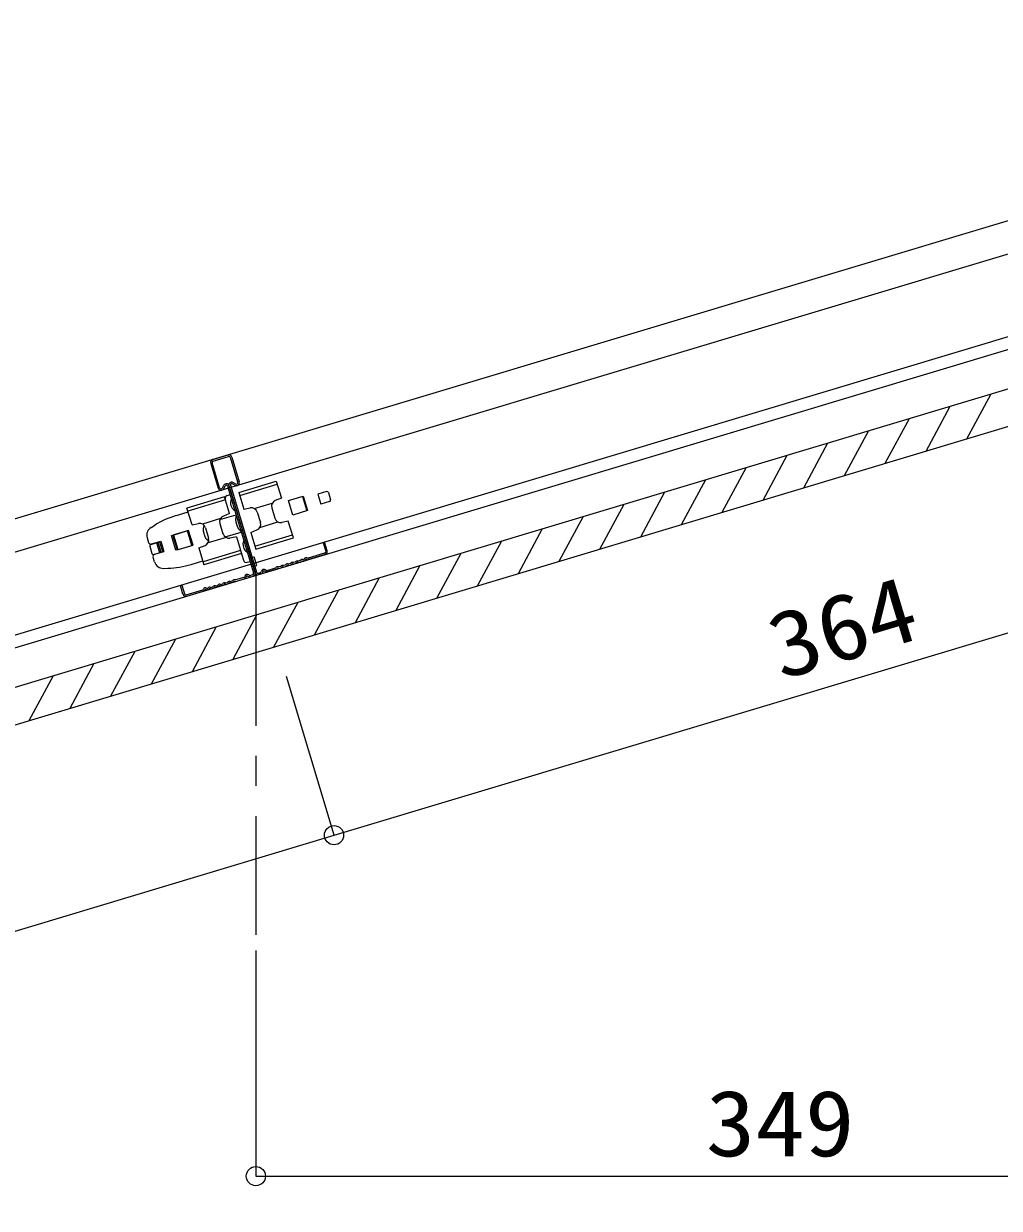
# Model space of a CAD drawing. Units: millimetres on the paper. Extents: x -204 to 206, y -141 to 144.
# Drawn here: x 105.81 to 138.22, y 22.68 to 62.06 of the extents above; entities that cross this region are included whole.
import ezdxf
from ezdxf.enums import TextEntityAlignment as Align

# ---------------------------------------------------------------- set-up
doc = ezdxf.new("R2010")
doc.units = ezdxf.units.MM
doc.linetypes.add('CHAIN1', pattern=[8, 5, -1, 1, -1])
for name, color, linetype in [('1-0_断面', 134, 'Continuous'), ('1-1_寸法', 134, 'Continuous'), ('1-3_ＤＨクロス', 134, 'Continuous')]:
    doc.layers.add(name, color=color, linetype=linetype)
doc.styles.add('ＭＳ ゴシック', font='')
doc.styles.get('ＭＳ ゴシック').set_extended_font_data('MS Gothic')

msp = doc.modelspace()

# ---------------------------------------------------------------- linework, layer by layer
at = {"layer": '1-0_断面'}
for p, q in [((166.035, 63.784), (86.429, 39.86)), ((166.341, 62.769), (86.734, 38.845)), ((171.056, 61.43), (81.041, 34.377)), ((-23.269, 1.305), (171.162, 59.739)), ((-23.269, 0.052), (171.508, 58.59)), ((137.145, 48.262), (137.949, 49.757)), ((135.79, 47.855), (136.594, 49.35)), ((134.436, 47.448), (135.24, 48.943)), ((133.082, 47.041), (133.885, 48.536)), ((131.727, 46.634), (132.531, 48.129)), ((130.373, 46.227), (131.177, 47.722)), ((129.018, 45.82), (129.822, 47.315)), ((127.664, 45.413), (128.468, 46.908)), ((112.957, 46.478), (114.202, 46.852)), ((112.957, 46.478), (113.125, 45.92)), ((112.987, 46.379), (114.232, 46.754)), ((115.871, 46.51), (115.584, 46.424)), ((115.933, 46.477), (116.005, 46.237)), ((126.31, 45.006), (127.114, 46.501)), ((112.478, 46.334), (111.233, 45.96)), ((112.508, 46.236), (111.263, 45.861)), ((112.646, 45.776), (112.478, 46.334)), ((112.569, 46.379), (112.665, 46.408)), ((113.468, 45.947), (114.068, 46.127)), ((114.604, 46.208), (115.093, 46.355)), ((114.748, 45.729), (114.604, 46.208)), ((115.072, 46.348), (115.216, 45.869)), ((115.083, 46.352), (115.227, 45.873)), ((115.093, 46.355), (115.237, 45.876)), ((115.584, 46.424), (115.684, 46.089)), ((115.972, 46.175), (115.684, 46.089)), ((124.955, 44.599), (125.759, 46.094)), ((110.88, 45.715), (111.271, 45.833)), ((111.401, 45.402), (111.233, 45.96)), ((112.329, 45.576), (112.866, 45.738)), ((112.646, 45.776), (112.443, 45.695)), ((113.125, 45.92), (113.338, 45.964)), ((113.571, 45.826), (113.675, 45.478)), ((114.049, 45.97), (114.154, 45.622)), ((115.237, 45.876), (114.748, 45.729)), ((123.601, 44.192), (124.405, 45.687)), ((110.04, 45.316), (110.166, 45.394)), ((111.401, 45.402), (111.615, 45.446)), ((112.344, 45.609), (111.744, 45.429)), ((111.847, 45.308), (111.951, 44.96)), ((112.326, 45.452), (112.43, 45.104)), ((113.657, 45.32), (114.256, 45.5)), ((109.911, 44.975), (109.957, 44.821)), ((110.715, 45.044), (110.763, 45.058)), ((110.862, 44.556), (110.715, 45.044)), ((111.289, 45.217), (110.763, 45.058)), ((110.763, 45.058), (110.909, 44.57)), ((111.252, 45.2), (110.764, 45.054)), ((110.764, 45.054), (110.908, 44.575)), ((110.785, 45.06), (110.929, 44.581)), ((111.396, 44.722), (111.252, 45.2)), ((111.436, 44.728), (111.289, 45.217)), ((111.775, 45.201), (111.832, 45.009)), ((112.532, 44.982), (111.933, 44.802)), ((112.501, 45.001), (113.039, 45.163)), ((112.876, 45.01), (112.662, 44.965)), ((112.876, 45.01), (113.044, 44.451)), ((113.355, 45.154), (113.558, 45.234)), ((113.355, 45.154), (113.523, 44.595)), ((113.493, 44.694), (114.738, 45.068)), ((113.523, 44.595), (114.768, 44.969)), ((122.247, 43.785), (123.05, 45.28)), ((109.996, 44.692), (110.068, 44.453)), ((110.029, 44.754), (110.316, 44.841)), ((110.056, 44.768), (110.363, 44.86)), ((110.13, 44.419), (110.417, 44.506)), ((110.16, 44.423), (110.466, 44.515)), ((110.221, 44.812), (110.321, 44.477)), ((110.269, 44.826), (110.369, 44.491)), ((110.316, 44.841), (110.417, 44.506)), ((110.363, 44.86), (110.466, 44.515)), ((110.909, 44.57), (110.862, 44.556)), ((110.908, 44.575), (111.396, 44.722)), ((110.909, 44.57), (111.436, 44.728)), ((111.631, 44.636), (111.834, 44.716)), ((111.631, 44.636), (111.799, 44.077)), ((113.014, 44.55), (111.769, 44.176)), ((113.006, 44.579), (113.112, 44.224)), ((120.892, 43.378), (121.696, 44.872)), ((110.152, 44.17), (110.106, 44.323)), ((111.369, 44.087), (111.761, 44.205)), ((113.044, 44.451), (111.799, 44.077)), ((113.237, 44.157), (113.332, 44.186)), ((113.301, 44.292), (113.464, 44.34)), ((119.538, 42.971), (120.342, 44.465)), ((110.449, 43.957), (110.596, 43.961)), ((118.183, 42.564), (118.987, 44.058)), ((116.829, 42.157), (117.633, 43.651)), ((115.475, 41.75), (116.279, 43.244)), ((110.078, 42.681), (110.081, 42.687)), ((114.12, 41.343), (114.924, 42.837)), ((112.766, 40.936), (113.57, 42.43)), ((111.412, 40.529), (112.215, 42.023)), ((110.057, 40.122), (110.861, 41.616)), ((108.703, 39.715), (109.507, 41.209)), ((107.349, 39.307), (108.152, 40.802)), ((105.994, 38.9), (106.798, 40.395))]:
    msp.add_line(p, q, dxfattribs=at)
at = {"layer": '1-0_断面', "color": 2, "linetype": 'CHAIN1'}
msp.add_line((113.524, 43.722), (113.524, 31.775), dxfattribs=at)
at = {"layer": '1-0_断面'}
for points in [[(-23.269, 2.61), (78.665, 33.245), (171.056, 61.012)], [(114.202, 46.852), (114.37, 46.294), (114.167, 46.213)], [(114.768, 44.969), (114.6, 45.528), (114.386, 45.483)], [(113.387, 44.004), (113.55, 44.053), (113.464, 44.34)]]:
    msp.add_lwpolyline(points, dxfattribs=at)
for centre, radius, start, end in [((115.885, 46.462), 0.05, 16.7275, 106.7275), ((112.598, 46.283), 0.1, 106.7275, 196.7275), ((112.967, 46.133), 0.29, 153.1247, 240.3303), ((114.241, 46.027), 0.2, 111.7275, 196.7275), ((115.957, 46.223), 0.05, 286.7275, 16.7275), ((111.743, 42.842), 3, 106.7275, 121.7275), ((112.517, 45.509), 0.2, 111.7275, 196.7275), ((113.453, 45.601), 0.603, 166.8647, 226.5903), ((113.379, 45.768), 0.2, 16.7275, 101.7275), ((110.198, 45.061), 0.3, 121.7275, 196.7275), ((111.655, 45.25), 0.2, 16.7275, 101.7275), ((111.966, 45.258), 0.2, 142.5042, 196.7275), ((113.484, 45.42), 0.2, 291.7275, 16.7275), ((114.346, 45.679), 0.2, 196.7275, 281.7275), ((112.024, 45.067), 0.2, 196.7275, 250.9507), ((111.76, 44.902), 0.2, 291.7275, 16.7275), ((112.622, 45.161), 0.2, 196.7275, 281.7275), ((110.033, 44.844), 0.08, 196.7275, 286.7275), ((110.043, 44.707), 0.05, 106.7275, 196.7275), ((113.384, 44.745), 0.29, 153.1247, 240.3303), ((110.115, 44.467), 0.05, 196.7275, 286.7275), ((110.183, 44.347), 0.08, 106.7275, 196.7275), ((110.44, 44.257), 0.3, 196.7275, 271.7275), ((113.208, 44.253), 0.1, 196.7275, 286.7275), ((110.506, 46.96), 3, 271.7275, 286.7275)]:
    msp.add_arc(centre, radius, start, end, dxfattribs=at)
at = {"layer": '1-1_寸法'}
for p, q in [((116.12, 35.086), (150.979, 45.562)), ((116.12, 35.086), (114.535, 40.358)), ((81.26, 24.609), (116.12, 35.086)), ((113.524, 31.253), (113.524, 23.753)), ((113.524, 23.753), (148.424, 23.753))]:
    msp.add_line(p, q, dxfattribs=at)
for centre in [(116.12, 35.086), (113.524, 23.753)]:
    msp.add_circle(centre, 0.319, dxfattribs=at)
at = {"layer": '1-3_ＤＨクロス'}
for p, q in [((112.09, 47.572), (112.598, 47.725)), ((112.105, 47.524), (112.612, 47.677)), ((112.722, 47.658), (112.97, 46.834)), ((112.023, 47.447), (112.271, 46.624)), ((112.319, 46.638), (112.071, 47.462)), ((112.922, 46.82), (112.675, 47.643)), ((112.412, 46.631), (112.462, 46.724)), ((112.455, 46.605), (112.506, 46.7)), ((112.579, 46.692), (113.448, 43.803)), ((112.627, 46.707), (113.495, 43.818)), ((112.657, 46.608), (113.524, 43.722)), ((112.675, 46.721), (113.543, 43.832)), ((112.827, 46.717), (112.732, 46.768)), ((112.848, 46.762), (112.756, 46.812)), ((115.803, 44.824), (115.755, 44.81)), ((115.755, 44.81), (115.842, 44.523)), ((115.89, 44.537), (115.803, 44.824)), ((114.662, 44.116), (114.608, 44.1)), ((114.825, 44.165), (114.771, 44.149)), ((114.785, 44.101), (114.84, 44.117)), ((114.988, 44.214), (114.933, 44.198)), ((114.948, 44.15), (115.002, 44.166)), ((115.096, 44.246), (115.112, 44.251)), ((115.111, 44.199), (115.126, 44.203)), ((115.124, 44.261), (115.133, 44.278)), ((115.177, 44.254), (115.168, 44.237)), ((115.204, 44.262), (115.221, 44.253)), ((115.228, 44.306), (115.245, 44.297)), ((115.808, 44.46), (115.26, 44.296)), ((115.823, 44.413), (115.274, 44.248)), ((113.309, 43.724), (113.289, 43.737)), ((113.414, 43.741), (113.342, 43.719)), ((113.606, 43.798), (113.677, 43.82)), ((113.692, 43.772), (113.62, 43.751)), ((113.703, 43.842), (113.712, 43.865)), ((113.758, 43.845), (113.748, 43.823)), ((113.817, 43.863), (113.837, 43.849)), ((113.864, 43.891), (113.844, 43.904)), ((113.898, 43.886), (114.174, 43.969)), ((114.188, 43.921), (113.914, 43.839)), ((114.337, 44.018), (114.282, 44.002)), ((114.297, 43.954), (114.351, 43.97)), ((114.5, 44.067), (114.445, 44.051)), ((114.459, 44.003), (114.514, 44.019)), ((114.622, 44.052), (114.677, 44.068)), ((111.015, 43.385), (111.063, 43.4)), ((111.101, 43.098), (111.015, 43.385)), ((111.063, 43.4), (111.149, 43.112)), ((112.032, 43.325), (112.086, 43.342)), ((112.195, 43.374), (112.249, 43.391)), ((112.263, 43.343), (112.209, 43.326)), ((112.357, 43.423), (112.412, 43.44)), ((112.426, 43.392), (112.372, 43.375)), ((112.52, 43.472), (112.575, 43.489)), ((112.535, 43.424), (112.589, 43.441)), ((112.683, 43.521), (112.737, 43.537)), ((112.752, 43.49), (112.697, 43.473)), ((113.122, 43.653), (112.846, 43.57)), ((112.86, 43.522), (113.135, 43.605)), ((113.147, 43.676), (113.157, 43.698)), ((113.203, 43.678), (113.193, 43.656)), ((113.261, 43.696), (113.282, 43.682)), ((113.357, 43.671), (113.428, 43.693)), ((111.211, 43.079), (111.76, 43.244)), ((111.226, 43.031), (111.774, 43.196)), ((111.781, 43.27), (111.772, 43.253)), ((111.825, 43.247), (111.816, 43.23)), ((111.852, 43.255), (111.869, 43.246)), ((111.893, 43.29), (111.876, 43.299)), ((111.923, 43.293), (111.908, 43.288)), ((111.938, 43.245), (111.922, 43.24)), ((112.046, 43.278), (112.101, 43.294))]:
    msp.add_line(p, q, dxfattribs=at)
for centre, radius, start, end in [((112.627, 47.629), 0.1, 16.7275, 106.7275), ((112.627, 47.629), 0.05, 16.7275, 106.7275), ((112.119, 47.476), 0.1, 106.7275, 196.7275), ((112.119, 47.476), 0.05, 106.7275, 196.7275), ((112.367, 46.653), 0.1, 196.7275, 331.7275), ((112.367, 46.653), 0.05, 196.7275, 334.5754), ((112.541, 46.681), 0.09, 16.7275, 151.7275), ((112.541, 46.681), 0.04, 16.7275, 151.7275), ((112.713, 46.733), 0.09, 61.7275, 196.7275), ((112.713, 46.733), 0.04, 61.7275, 196.7275), ((112.874, 46.805), 0.1, 241.7275, 16.7275), ((112.874, 46.805), 0.05, 238.8795, 16.7275), ((115.794, 44.508), 0.05, 286.7275, 16.7275), ((115.794, 44.508), 0.1, 286.7275, 16.7275), ((114.568, 44.035), 0.07, 67.785, 145.6699), ((114.657, 44.135), 0.02, 286.7275, 325.6699), ((114.731, 44.084), 0.07, 67.785, 145.6699), ((114.765, 44.168), 0.02, 247.785, 286.7275), ((114.819, 44.184), 0.02, 286.7275, 325.6699), ((114.894, 44.133), 0.07, 67.785, 145.6699), ((114.819, 44.184), 0.07, 286.7275, 325.6699), ((114.894, 44.133), 0.02, 69.8576, 145.6699), ((114.928, 44.217), 0.07, 247.785, 286.7275), ((114.928, 44.217), 0.02, 247.785, 286.7275), ((114.982, 44.233), 0.02, 286.7275, 325.6699), ((115.057, 44.182), 0.07, 67.785, 145.6699), ((114.982, 44.233), 0.07, 286.7275, 325.6699), ((115.057, 44.182), 0.02, 67.785, 143.5974), ((115.091, 44.266), 0.07, 247.785, 286.7275), ((115.091, 44.266), 0.02, 247.785, 286.7275), ((115.106, 44.27), 0.02, 286.7275, 331.7275), ((115.106, 44.27), 0.07, 286.7275, 331.7275), ((115.194, 44.245), 0.07, 61.7275, 151.7275), ((115.194, 44.245), 0.02, 61.7275, 151.7275), ((115.254, 44.315), 0.07, 241.7275, 286.7275), ((115.254, 44.315), 0.02, 241.7275, 286.7275), ((113.239, 43.662), 0.09, 56.7275, 156.7275), ((113.331, 43.758), 0.04, 236.7275, 286.7275), ((113.4, 43.789), 0.05, 286.7275, 16.7275), ((113.4, 43.789), 0.1, 286.7275, 16.7275), ((113.591, 43.846), 0.1, 196.7275, 286.7275), ((113.591, 43.846), 0.05, 196.7275, 286.7275), ((113.666, 43.858), 0.04, 286.7275, 336.7275), ((113.666, 43.858), 0.09, 286.7275, 336.7275), ((113.795, 43.829), 0.09, 56.7275, 156.7275), ((113.795, 43.829), 0.04, 56.7275, 156.7275), ((113.886, 43.925), 0.09, 236.7275, 286.7275), ((113.886, 43.925), 0.04, 236.7275, 286.7275), ((114.168, 43.988), 0.02, 286.7275, 325.6699), ((114.242, 43.938), 0.07, 67.785, 145.6699), ((114.168, 43.988), 0.07, 286.7275, 325.6699), ((114.242, 43.938), 0.02, 69.8576, 145.6699), ((114.277, 44.021), 0.07, 247.785, 286.7275), ((114.277, 44.021), 0.02, 247.785, 286.7275), ((114.331, 44.037), 0.02, 286.7275, 325.6699), ((114.405, 43.987), 0.07, 67.785, 145.6699), ((114.331, 44.037), 0.07, 286.7275, 325.6699), ((114.405, 43.987), 0.02, 69.8576, 145.6699), ((114.439, 44.07), 0.07, 247.785, 286.7275), ((114.439, 44.07), 0.02, 247.785, 286.7275), ((114.494, 44.086), 0.02, 286.7275, 325.6699), ((114.494, 44.086), 0.07, 286.7275, 325.6699), ((114.568, 44.035), 0.02, 69.8576, 145.6699), ((114.602, 44.119), 0.07, 247.785, 286.7275), ((114.602, 44.119), 0.02, 247.785, 286.7275), ((114.657, 44.135), 0.07, 286.7275, 325.6699), ((114.731, 44.084), 0.02, 69.8576, 145.6699), ((114.765, 44.168), 0.07, 247.785, 286.7275), ((111.992, 43.261), 0.07, 67.785, 145.6699), ((112.026, 43.345), 0.02, 247.785, 286.7275), ((112.08, 43.361), 0.02, 286.7275, 325.6699), ((112.155, 43.31), 0.07, 67.785, 145.6699), ((112.08, 43.361), 0.07, 286.7275, 325.6699), ((112.155, 43.31), 0.02, 67.785, 143.5974), ((112.189, 43.393), 0.07, 247.785, 286.7275), ((112.189, 43.393), 0.02, 247.785, 286.7275), ((112.243, 43.41), 0.02, 286.7275, 325.6699), ((112.318, 43.359), 0.07, 67.785, 145.6699), ((112.243, 43.41), 0.07, 286.7275, 325.6699), ((112.318, 43.359), 0.02, 67.785, 143.5974), ((112.352, 43.442), 0.07, 247.785, 286.7275), ((112.352, 43.442), 0.02, 247.785, 286.7275), ((112.406, 43.459), 0.02, 286.7275, 325.6699), ((112.48, 43.408), 0.07, 67.785, 145.6699), ((112.406, 43.459), 0.07, 286.7275, 325.6699), ((112.48, 43.408), 0.02, 67.785, 143.5974), ((112.514, 43.491), 0.07, 247.785, 286.7275), ((112.514, 43.491), 0.02, 247.785, 286.7275), ((112.569, 43.508), 0.02, 286.7275, 325.6699), ((112.643, 43.457), 0.07, 67.785, 145.6699), ((112.569, 43.508), 0.07, 286.7275, 325.6699), ((112.643, 43.457), 0.02, 67.785, 143.5974), ((112.677, 43.54), 0.07, 247.785, 286.7275), ((112.677, 43.54), 0.02, 247.785, 286.7275), ((112.732, 43.557), 0.02, 286.7275, 325.6699), ((112.806, 43.506), 0.07, 67.785, 145.6699), ((112.732, 43.557), 0.07, 286.7275, 325.6699), ((112.806, 43.506), 0.02, 67.785, 143.5974), ((112.84, 43.589), 0.07, 247.785, 286.7275), ((112.84, 43.589), 0.02, 247.785, 286.7275), ((113.11, 43.691), 0.04, 286.7275, 336.7275), ((113.11, 43.691), 0.09, 286.7275, 336.7275), ((113.239, 43.662), 0.04, 56.7275, 156.7275), ((113.331, 43.758), 0.09, 236.7275, 286.7275), ((111.197, 43.127), 0.1, 196.7275, 286.7275), ((111.197, 43.127), 0.05, 196.7275, 286.7275), ((111.754, 43.263), 0.02, 286.7275, 331.7275), ((111.754, 43.263), 0.07, 286.7275, 331.7275), ((111.843, 43.237), 0.07, 61.7275, 151.7275), ((111.843, 43.237), 0.02, 61.7275, 151.7275), ((111.902, 43.307), 0.07, 241.7275, 286.7275), ((111.902, 43.307), 0.02, 241.7275, 286.7275), ((111.918, 43.312), 0.02, 286.7275, 325.6699), ((111.918, 43.312), 0.07, 286.7275, 325.6699), ((111.992, 43.261), 0.02, 69.8576, 145.6699), ((112.026, 43.345), 0.07, 247.785, 286.7275)]:
    msp.add_arc(centre, radius, start, end, dxfattribs=at)

# ---------------------------------------------------------------- texts
at = {"layer": '1-1_寸法', "style": 'ＭＳ ゴシック', "width": 1.1}
msp.add_text('364', height=2.199, rotation=16.727, dxfattribs=at).set_placement((131.155, 39.605), align=Align.BOTTOM_LEFT)
msp.add_text('349', height=2.199, dxfattribs=at).set_placement((128.474, 23.753), align=Align.BOTTOM_LEFT)

doc.saveas('drawing.dxf')
